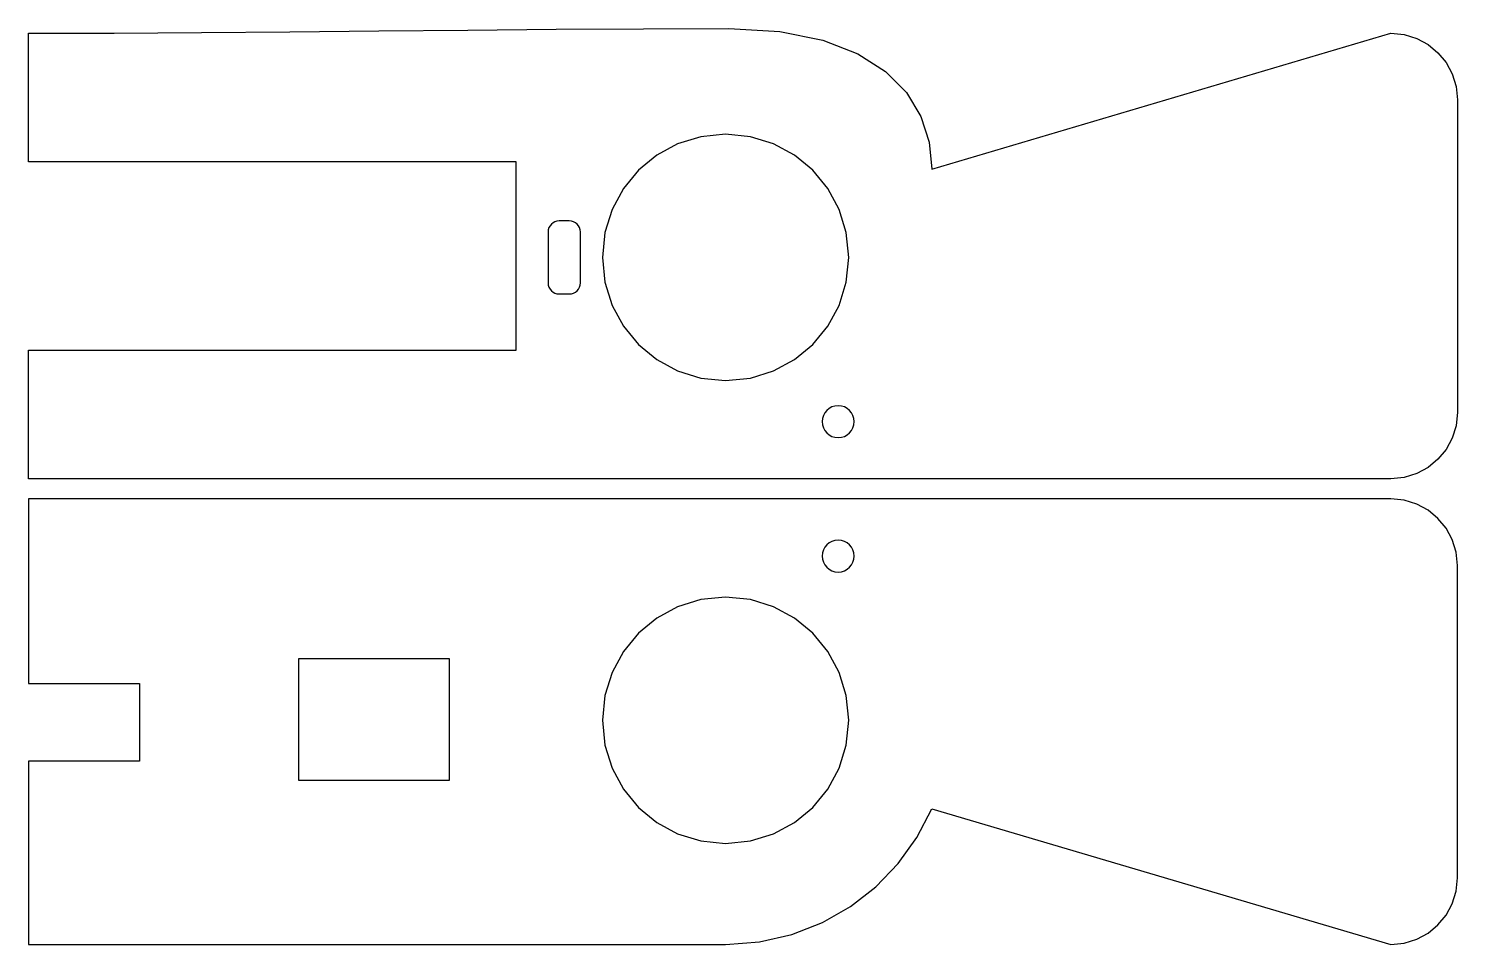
# Model space of a CAD drawing. Extents: x -117 to 11, y -90 to -8.
import ezdxf

# ---------------------------------------------------------------- set-up
doc = ezdxf.new("R2010")
doc.units = 0
doc.layers.add('SDFSD', color=7, linetype='CONTINUOUS')

msp = doc.modelspace()

# ---------------------------------------------------------------- linework, layer by layer
at = {"layer": 'SDFSD', "color": 250}
for points in [[(-117.4972, -19.5818), (-117.4972, -7.9735), (-109.7808, -7.9553), (-101.906, -7.9074), (-93.9255, -7.8396), (-85.8922, -7.7619), (-77.8588, -7.6841), (-69.8783, -7.6163), (-62.0035, -7.5684), (-54.2871, -7.5502), (-49.6841, -7.8261), (-45.8202, -8.6093), (-42.6568, -9.8331), (-40.1552, -11.4308), (-38.2767, -13.3357), (-36.9828, -15.4811), (-36.2348, -17.8003), (-35.994, -20.2267), (5.4525, -7.9735), (6.6578, -8.096), (7.7822, -8.447), (8.8012, -9.0018), (9.69, -9.736), (10.4242, -10.6249), (10.9791, -11.6439), (11.33, -12.7683), (11.4525, -13.9735), (11.4525, -42.1901), (11.33, -43.3954), (10.9791, -44.5198), (10.4242, -45.5388), (9.69, -46.4276), (8.8012, -47.1618), (7.7822, -47.7167), (6.6578, -48.0676), (5.4525, -48.1901), (-117.4972, -48.1901), (-117.4972, -36.5818), (-73.4972, -36.5818), (-73.4972, -19.5818), (-117.4972, -19.5818)], [(-54.5914, -39.3233), (-52.3506, -39.0974), (-50.2636, -38.4495), (-48.3749, -37.4244), (-46.7294, -36.0667), (-45.3717, -34.4212), (-44.3466, -32.5325), (-43.6987, -30.4455), (-43.4728, -28.2047), (-43.6987, -25.9639), (-44.3466, -23.8769), (-45.3717, -21.9882), (-46.7294, -20.3427), (-48.3749, -18.985), (-50.2636, -17.9599), (-52.3506, -17.312), (-54.5914, -17.0861), (-56.8322, -17.312), (-58.9192, -17.9599), (-60.8079, -18.985), (-62.4534, -20.3427), (-63.8111, -21.9882), (-64.8362, -23.8769), (-65.4841, -25.9639), (-65.71, -28.2047), (-65.4841, -30.4455), (-64.8362, -32.5325), (-63.8111, -34.4212), (-62.4534, -36.0667), (-60.8079, -37.4244), (-58.9192, -38.4495), (-56.8322, -39.0974), (-54.5914, -39.3233)], [(-69.6111, -31.5051), (-68.7005, -31.5051), (-68.4996, -31.4847), (-68.3122, -31.4262), (-68.1424, -31.3337), (-67.9943, -31.2114), (-67.872, -31.0633), (-67.7795, -30.8935), (-67.721, -30.7061), (-67.7006, -30.5052), (-67.7006, -25.9042), (-67.721, -25.7033), (-67.7795, -25.5159), (-67.872, -25.3461), (-67.9943, -25.198), (-68.1424, -25.0757), (-68.3122, -24.9832), (-68.4996, -24.9247), (-68.7005, -24.9043), (-69.6111, -24.9043), (-69.812, -24.9247), (-69.9994, -24.9832), (-70.1692, -25.0757), (-70.3173, -25.198), (-70.4396, -25.3461), (-70.5321, -25.5159), (-70.5906, -25.7033), (-70.611, -25.9042), (-70.611, -30.5052), (-70.5906, -30.7061), (-70.5321, -30.8935), (-70.4396, -31.0633), (-70.3173, -31.2114), (-70.1692, -31.3337), (-69.9994, -31.4262), (-69.812, -31.4847), (-69.6111, -31.5051)], [(-44.4329, -44.4712), (-44.1426, -44.4419), (-43.8722, -44.358), (-43.6276, -44.2252), (-43.4144, -44.0493), (-43.2385, -43.8361), (-43.1057, -43.5915), (-43.0218, -43.3211), (-42.9925, -43.0308), (-43.0218, -42.7405), (-43.1057, -42.4701), (-43.2385, -42.2255), (-43.4144, -42.0123), (-43.6276, -41.8364), (-43.8722, -41.7036), (-44.1426, -41.6197), (-44.4329, -41.5904), (-44.7232, -41.6197), (-44.9936, -41.7036), (-45.2382, -41.8364), (-45.4514, -42.0123), (-45.6273, -42.2255), (-45.7601, -42.4701), (-45.844, -42.7405), (-45.8733, -43.0308), (-45.844, -43.3211), (-45.7601, -43.5915), (-45.6273, -43.8361), (-45.4514, -44.0493), (-45.2382, -44.2252), (-44.9936, -44.358), (-44.7232, -44.4419), (-44.4329, -44.4712)], [(-117.4972, -50.0032), (-117.4972, -66.6631), (-107.4972, -66.6631), (-107.4972, -73.6631), (-117.4972, -73.6631), (-117.4972, -90.2198), (-54.5914, -90.2198), (-51.5246, -89.9889), (-48.6022, -89.3186), (-45.858, -88.2429), (-43.3258, -86.7956), (-41.0395, -85.0105), (-39.0328, -82.9214), (-37.3397, -80.5621), (-35.994, -77.9666), (5.4525, -90.2198), (6.6578, -90.0973), (7.7822, -89.7463), (8.8012, -89.1915), (9.69, -88.4573), (10.4242, -87.5684), (10.9791, -86.5494), (11.33, -85.425), (11.4525, -84.2198), (11.4525, -56.0032), (11.33, -54.7979), (10.9791, -53.6735), (10.4242, -52.6545), (9.69, -51.7657), (8.8012, -51.0315), (7.7822, -50.4766), (6.6578, -50.1257), (5.4525, -50.0032), (-117.4972, -50.0032)], [(-45.8733, -55.1625), (-45.844, -55.4528), (-45.7601, -55.7232), (-45.6273, -55.9678), (-45.4514, -56.181), (-45.2382, -56.3569), (-44.9936, -56.4897), (-44.7232, -56.5736), (-44.4329, -56.6029), (-44.1426, -56.5736), (-43.8722, -56.4897), (-43.6276, -56.3569), (-43.4144, -56.181), (-43.2385, -55.9678), (-43.1057, -55.7232), (-43.0218, -55.4528), (-42.9925, -55.1625), (-43.0218, -54.8722), (-43.1057, -54.6018), (-43.2385, -54.3572), (-43.4144, -54.144), (-43.6276, -53.9681), (-43.8722, -53.8353), (-44.1426, -53.7514), (-44.4329, -53.7221), (-44.7232, -53.7514), (-44.9936, -53.8353), (-45.2382, -53.9681), (-45.4514, -54.144), (-45.6273, -54.3572), (-45.7601, -54.6018), (-45.844, -54.8722), (-45.8733, -55.1625)], [(-65.71, -69.9886), (-65.4841, -72.2294), (-64.8362, -74.3164), (-63.8111, -76.2051), (-62.4534, -77.8506), (-60.8079, -79.2083), (-58.9192, -80.2334), (-56.8322, -80.8813), (-54.5914, -81.1072), (-52.3506, -80.8813), (-50.2636, -80.2334), (-48.3749, -79.2083), (-46.7294, -77.8506), (-45.3717, -76.2051), (-44.3466, -74.3164), (-43.6987, -72.2294), (-43.4728, -69.9886), (-43.6987, -67.7478), (-44.3466, -65.6608), (-45.3717, -63.7721), (-46.7294, -62.1266), (-48.3749, -60.7689), (-50.2636, -59.7438), (-52.3506, -59.0959), (-54.5914, -58.87), (-56.8322, -59.0959), (-58.9192, -59.7438), (-60.8079, -60.7689), (-62.4534, -62.1266), (-63.8111, -63.7721), (-64.8362, -65.6608), (-65.4841, -67.7478), (-65.71, -69.9886)], [(-93.0972, -64.4115), (-79.5438, -64.4115), (-79.5438, -75.4115), (-93.0972, -75.4115), (-93.0972, -64.4115)]]:
    msp.add_lwpolyline(points, close=True, dxfattribs=at)

doc.saveas('drawing.dxf')
